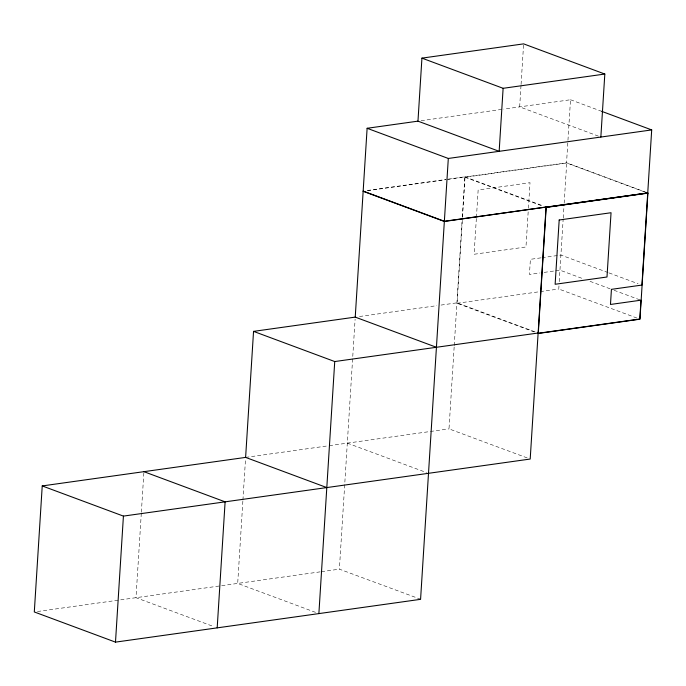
<?xml version="1.0" encoding="UTF-8"?>
<svg xmlns="http://www.w3.org/2000/svg" width="686" height="686" viewBox="0 0 686 686"><rect width="100%" height="100%" fill="white"/><g stroke="black" fill="none" stroke-linecap="round" stroke-linejoin="round"><path stroke-width="0.51" stroke-dasharray="3.43 2.57" d="M141.299 513.317L135.991 597.695L214.178 626.747M141.367 512.253L143.923 471.668M242.861 501.192L237.69 583.426L316.872 612.855M242.93 500.12L245.554 458.471M420.767 599.307L339.381 569.157L355.108 319.247M527.191 457.922L449.004 428.87L454.175 346.627M454.243 345.564L462.244 218.465M462.313 217.402L464.859 176.816L446.852 179.346M534.257 331.964L457.073 303.281L462.45 217.839M462.518 216.767L465.005 177.254L566.696 162.985L644.883 192.046M476.358 218.431L474.103 254.257L525.965 246.977L528.22 211.151M476.427 217.376L478.151 189.979L530.012 182.708L528.289 210.105M521.008 85.518L519.662 106.879L598.852 136.308M521.068 84.455L523.624 43.87M646.735 192.56L566.542 162.762L567.888 141.402M567.957 140.33L570.512 99.744L503.773 109.108M636.951 318.072L558.773 289.012L558.97 285.873M559.227 281.68L563.172 219.066M563.24 218.011L564.098 204.256M564.166 203.193L566.696 162.985M421.144 120.702L502.709 109.254M367.404 190.485L445.797 179.492M367.396 190.699L445.78 179.698M446.843 179.552L566.542 162.762M540.92 257.85L530.398 259.325L529.446 274.443L539.968 272.968M541.974 257.704L560.908 255.046L608.019 272.556M544.178 272.385L554.691 270.901M555.746 270.756L559.956 270.164L583.006 278.739M359.481 316.512L436.81 305.664M441.047 305.073L456.936 302.843L537.121 332.641M457.073 303.281L558.773 289.012M245.614 457.399L328.242 445.806M329.306 445.66L449.004 428.87M37.481 611.509L320.311 571.832M321.374 571.687L339.381 569.157M570.512 99.744L601.579 111.295M464.859 176.816L543.046 205.877M465.005 177.254L542.189 205.937M609.022 272.925L638.091 283.73M590.029 281.346L610.077 288.797M614.081 290.281L640.141 299.971M347.313 443.13L426.495 472.568"/><path stroke-width="1.03" d="M326.81 487.575L245.614 457.399L42.232 485.928L34.3 611.955L115.488 642.13L420.578 599.332L448.31 158.457L367.121 128.282L355.237 317.112L436.433 347.288M115.488 642.13L123.42 516.104L42.232 485.928M217.188 627.87L225.111 501.843L143.923 471.668M245.614 457.399L253.546 331.372L355.237 317.112M318.879 613.601L334.734 361.548L253.546 331.372M421.933 58.13L503.121 88.305L499.159 151.323L417.971 121.148L421.933 58.13L523.624 43.87L604.82 74.045L600.85 137.054M545.885 207.043L444.348 221.467L363.16 191.291M546.056 206.992L530.201 459.045L123.42 516.104M546.193 207.429L538.27 333.456L639.961 319.187L647.893 193.16L645.886 192.414M647.567 192.963L444.357 221.261L363.168 191.085M601.579 111.295L651.7 129.92L641.942 285.067L611.432 289.346L610.48 304.464L640.99 300.185L639.806 319.033L538.107 333.293M503.121 88.305L604.82 74.045M367.121 128.282L417.971 121.148M448.31 158.457L651.7 129.92M546.039 207.275L647.738 192.938M546.022 207.446L647.893 193.16M334.734 361.548L538.124 333.019M559.184 220L555.137 284.27L606.999 276.998L611.046 212.729L559.184 220"/></g></svg>
